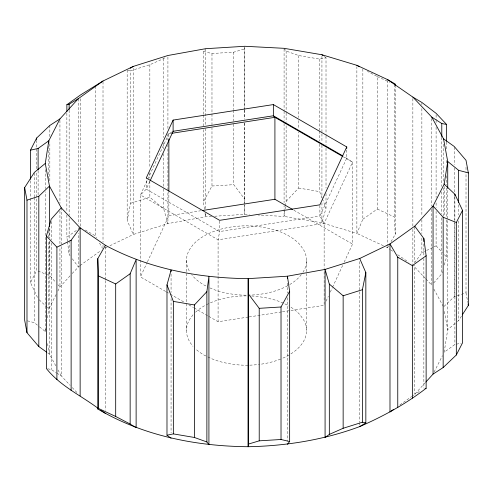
<?xml version="1.0" encoding="UTF-8"?>
<svg xmlns="http://www.w3.org/2000/svg" width="493" height="493" viewBox="0 0 493 493"><rect width="100%" height="100%" fill="white"/><g stroke="black" fill="none" stroke-linecap="round" stroke-linejoin="round"><path stroke-width="0.37" stroke-dasharray="2.46 1.85" d="M244.707 109.464L244.799 46.28M285.41 206.61L284.085 216.409L258.4 215.077M285.515 205.858L286.125 201.335L286.125 125.419M45.633 329.256L45.276 331.524L45.559 333.034M47.396 317.917L48.813 308.84L48.813 240.535M211.608 216.421L205.575 216.791L167.922 223.588L133.289 234.495L127.163 220.402L130.596 203.295L130.596 70.782L149.854 64.719L163.67 58.605L165.494 57.274M326.015 193.539L326.015 208.108L321.935 222.836L284.085 216.409L284.085 205.661M433.76 282.908L441.783 273.825L442.412 271.625M444.292 265.024L446.596 256.958L446.596 218.658M362.854 68.952L362.854 219.249L356.877 233.399L321.935 222.836L321.935 202.882M149.81 181.498L146.248 189.17L140.45 194.969L140.45 259.3M165.66 291.474L140.45 276.912L147.148 262.473M147.469 261.783L168.865 215.688L168.865 191.943M326.07 301.155L328.332 296.287M330.273 292.109L332.208 287.937M332.529 287.24L342.863 264.975M344.157 262.19L352.55 244.103L352.55 162.16L344.108 156.626M37.474 297.433L30.48 282.668L36.673 270.521L36.673 171.718M56.116 294.506L48.813 308.84L47.205 307.33M57.854 291.092L59.943 286.994L70.111 275.784M434.099 372.049L442.449 355.656M204.466 209.266L203.356 201.742L211.978 186.015L211.978 127.804M388.73 245.693L387.584 247.702L390.111 249.446M391.023 241.681L395.22 234.323L395.22 86.324M457.467 321.553L458.613 320.61L461.454 316.179M193.003 314.805L189.398 319.834A60.041 34.664 0 0 0 193.003 346.283M414.668 262.695L421.872 252.749L425.934 250.777M203.356 114.321L203.356 51.445L204.687 49.799M72.144 273.541L79.484 265.93M425.434 382.5L414.755 394.271L412.277 396.045M286.125 201.335L298.61 188.036L298.61 132.124M444.057 306.406L454.189 296.743L466.014 292.824L466.014 171.804M455.175 323.439L447.724 329.558L444.187 352.242L454.891 344.527L461.134 343.146M67.362 240.978L66.869 237.232L77.506 229.615M80.1 265.487L101.151 250.419M399.897 404.907L411.661 396.483M362.854 219.249L377.311 209.044L377.311 76.538L367.451 71.362M419.309 391.547L414.755 394.271L414.755 265.326M172.501 131.643L168.865 133.745L140.45 194.969L218.085 239.795L324.135 223.384L352.55 162.16L343.264 156.792M426.611 250.444L433.384 247.153M434.062 246.827L436.095 245.841L436.095 211.374M105.077 248.096L107.141 247.098M109.89 245.773L133.289 234.495L133.289 67.942M130.596 203.295L149.854 197.231L163.67 208.903L167.922 223.588L167.922 191.352M203.356 51.445L211.978 53.509L233.781 52.159L244.707 48.887M284.085 48.32L286.125 51.038L298.61 55.53L319.649 59.105L326.015 57.81L326.015 135.261M171.139 133.393L168.865 133.745L168.865 136.808M168.865 215.688L200.682 210.764M208.792 316.37L218.085 321.738L248.386 317.048M249.144 316.931L281.713 311.89M282.471 311.773L324.135 305.327L324.135 269.338M211.978 186.015L233.781 184.672L244.707 199.184L244.738 204.496M214.628 216.23L244.799 214.369L249.335 214.603M298.61 188.036L319.649 191.611L322.139 198.069M47.778 368.813L51.217 369.473L56.233 372.69M127.847 70.24L130.596 70.782M27.429 320.838L34.387 322.687L38.972 326.409M38.06 271.07L45.683 274.09M46.379 274.367L49.842 275.741L55.906 282.489M377.311 76.538L389.599 82.257M377.311 209.044L394.382 216.994L395.22 234.323M383.394 245.748L356.877 233.399L356.877 66.851M386.185 247.048L387.584 247.702L387.584 246.167M205.877 285.922L204.04 285.022A60.041 34.664 0 0 1 191.648 274.607M209.876 287.894C218.448 291.788 227.778 293.717 237.108 294.746A60.041 34.664 0 0 0 246.5 295.171M205.877 355.958L204.04 355.059A60.041 34.664 0 0 1 195.579 348.915M207.873 356.944C216.938 361.56 227.063 363.649 237.108 364.783A60.041 34.664 0 0 0 259.454 364.395M293.883 210.228L352.55 244.103M85.283 230.052L95.241 235.783L96.406 237.78M166.326 291.856L169.641 293.773M170.307 294.155L184.906 302.579M188.887 304.877L193.533 307.564M194.193 307.946L208.132 315.988M56.855 373.09L61.243 375.906L70.166 385.353M390.746 249.883L392.638 251.196M397.697 254.696L408.438 262.122M47.698 352.902L49.473 354.171L56.251 366.687M324.265 56.498L326.015 57.81M39.545 326.871L45.276 331.524L45.276 191.839M39.181 299.781L46.669 306.831M436.095 245.841L442.394 252.508M444.495 254.733L446.596 256.958M425.459 278.514L412.863 265.185L412.863 229.109M425.983 279.069L431.757 285.176L431.757 209.192M72.261 387.572L77.512 393.124M57.921 284.744L59.943 286.994L59.943 247.079M67.461 241.73L69.137 254.474L70.049 255.707M72.323 258.794L78.245 266.818L78.245 233.047M99.518 243.104L102.624 248.423M433.895 289.132L443.17 306.258M58.032 369.978L61.243 375.906L61.243 244.664M322.416 198.784L326.015 208.108M466.014 292.824L467.802 302.449M444.366 311.447L447.724 329.558L447.724 188.338M47.519 343.603L49.473 354.171L49.473 240.578M205.02 213.031L205.575 216.791L205.575 212.958M244.744 205.261L244.799 214.369L244.799 205.156M466.014 167.207L466.014 171.034M458.613 204.823L458.613 214.794M458.613 220.926L458.613 320.61M454.891 197.292L454.891 220.297M454.891 223.366L454.891 344.527M454.189 147.21L454.189 164.847M454.189 167.916L454.189 192.455M454.189 196.288L454.189 220.827M454.189 221.591L454.189 296.743M446.596 142.064L446.596 148.96M446.596 160.447L446.596 163.51M446.596 175.767L446.596 184.955M446.596 188.018L446.596 217.894M444.187 186.459L444.187 216.396M443.527 144.202L443.527 183.347M443.527 187.95L443.527 216.347M441.783 137.331L441.783 186.409M441.783 191.777L441.783 214.017M441.783 217.851L441.783 273.825M436.095 114.863L436.095 120.224M436.095 120.988L436.095 122.523M436.095 127.12L436.095 197.582M436.095 202.943L436.095 207.541M431.757 118.628L431.757 206.123M423.863 243.893L423.863 255.399M423.863 258.468L423.863 388.059M421.872 103.222L421.872 104.756M421.872 108.589L421.872 215.94M421.872 219.779L421.872 233.577M421.872 238.181L421.872 252.749M414.755 226.953L414.755 262.258M412.863 98.631L412.863 226.04M394.382 84.488L394.382 216.994M387.584 80.384L387.584 245.397M359.711 261.58L359.711 421.99M359.711 422.754L359.711 425.058M346.752 149.934L346.752 158.154L319.889 216.033L324.135 223.384L324.135 268.568M326.015 136.031L326.015 145.232M326.015 148.301L326.015 188.172M321.935 56.282L321.935 133.036M321.935 133.806L321.935 142.249M321.935 145.318L321.935 197.508M319.889 205.575L319.889 216.033L219.638 231.544L146.248 189.17L146.248 177.967M319.649 59.105L319.649 130.337M319.649 131.101L319.649 141.06M319.649 144.122L319.649 191.611M306.541 260.507L306.541 330.544M298.61 55.53L298.61 117.568M298.61 120.637L298.61 129.061M287.425 283.118L287.425 293.095M287.425 297.698L287.425 441.223M286.125 51.038L286.125 112.386M286.125 113.15L286.125 122.35M284.085 49.09L284.085 110.494M284.085 111.258L284.085 120.471M284.085 123.54L284.085 202.592M244.799 47.815L244.799 109.218M244.799 109.988L244.799 119.195M244.799 123.034L244.799 204.392M244.707 110.235L244.707 118.665M244.707 123.268L244.707 199.184M233.781 52.159L233.781 109.606M233.781 110.377L233.781 121.099M233.781 124.162L233.781 184.672M219.638 221.086L219.638 231.544L218.085 239.795L218.085 275.784M218.085 276.555L218.085 321.738M211.978 53.509L211.978 113.254M211.978 114.019L211.978 124.741M205.575 48.708L205.575 125.456M205.575 128.525L205.575 209.118M203.356 115.091L203.356 125.826M203.356 129.659L203.356 201.742M186.459 260.507L186.459 330.544M171.065 274.003L171.065 292.423M171.065 298.561L171.065 432.879M167.922 57.034L167.922 128.414M167.922 133.788L167.922 139.926M167.922 144.535L167.922 190.581M163.67 58.605L163.67 137.59M163.67 142.958L163.67 149.089M163.67 153.693L163.67 188.197M163.67 188.967L163.67 208.903M149.854 64.719L149.854 167.355M149.854 172.723L149.854 178.084M149.854 181.147L149.854 197.231M140.45 260.064L140.45 276.912M127.163 70.098L127.163 220.402M105.416 246.833L105.416 279.839M105.416 280.603L105.416 410.318M103.012 81.77L103.012 242.18M103.012 245.255L103.012 246.79M95.241 86.257L95.241 235.783M80.636 98.699L80.636 226.614M78.245 98.729L78.245 223.834M78.245 227.674L78.245 229.208M69.137 110.309L69.137 215.367M69.137 218.43L69.137 239.9M69.137 240.67L69.137 254.474M66.869 113.15L66.869 211.959M66.869 215.022L66.869 237.232M61.243 207.824L61.243 243.893M59.943 120.44L59.943 203.332M59.943 211.01L59.943 246.315M51.217 221.474L51.217 239.875M51.217 242.944L51.217 369.473M49.842 125.444L49.842 136.943M49.842 143.845L49.842 181.424M49.842 228.962L49.842 238.168M49.842 241.231L49.842 275.741M49.473 228.296L49.473 237.509M48.813 146.125L48.813 178.361M48.813 230.558L48.813 237.466M45.276 169.58L45.276 188.77M38.109 170.714L38.109 195.253M36.673 140.314L36.673 168.649M34.387 173.154L34.387 196.923M34.387 197.693L34.387 322.687M30.48 180.802L30.48 197.65M30.48 198.414L30.48 282.668M302.924 272.364A60.041 34.664 0 0 0 303.602 249.797L299.997 244.768A60.041 34.664 0 0 0 273.757 229.621L265.055 227.538L255.892 226.269A60.041 34.664 0 0 0 193.003 244.768L189.398 249.797A60.041 34.664 0 0 0 190.076 272.364M301.352 274.607A60.041 34.664 0 0 1 289.619 284.634M287.727 285.706A60.041 34.664 0 0 1 250.124 295.11M290.907 353.875A60.041 34.664 0 0 0 303.602 319.834L299.997 314.805A60.041 34.664 0 0 0 289.619 306.418M288.96 355.059A60.041 34.664 0 0 1 281.793 358.59M280.511 359.114A60.041 34.664 0 0 1 260.162 364.302M195.579 312.174A60.041 34.664 0 0 1 205.895 305.007M206.536 304.674A60.041 34.664 0 0 1 246.5 295.88M251.572 296.003A60.041 34.664 0 0 1 255.892 296.305L265.055 297.575L273.757 299.658A60.041 34.664 0 0 1 288.96 306.03"/><path stroke-width="0.74" d="M105.416 245.298C149.089 268.895 198.919 278.169 248.201 278.631L248.201 446.72C196.048 446.257 143.032 435.824 97.78 408.974L97.78 258.677L105.416 245.298L80.137 227.815L61.243 207.824L49.473 186.083L45.276 163.442L48.813 140.758L59.943 118.905L78.245 98.729L103.012 81.006L133.289 66.407L167.922 55.499L205.575 48.708L244.799 46.28L284.085 48.32L321.935 54.748L356.877 65.316L387.584 79.613L395.22 84.026L395.22 85.56M206.875 441.962L206.875 291.665L208.915 276.591L208.915 444.68L206.875 441.962L194.39 437.47L173.351 433.895L166.985 435.19L166.985 284.892L171.065 270.164L171.065 271.698M414.755 226.182L423.863 238.526L426.131 255.768L426.131 388.274C405.794 403.989 383.234 416.351 359.711 426.593C324.024 439.879 286.193 445.974 248.201 446.72L248.201 278.631L287.425 276.209L325.078 269.412L359.711 258.505L389.988 243.912L414.755 226.182L433.057 206.006L444.187 184.16L447.724 161.476L443.527 138.829L431.757 117.094L412.863 97.096L387.584 79.613M329.33 434.395L329.33 284.097L325.078 269.412L325.078 437.501L329.33 434.395L343.146 428.281L362.404 422.218L362.404 289.705L365.837 272.598L359.711 258.505M97.83 408.142C80.476 395.22 60.121 385.853 46.404 368.554L46.404 236.042L51.217 219.175L61.243 207.824M130.146 424.048L130.146 273.751L136.123 259.601L136.123 427.684L130.146 424.048L115.689 416.462L98.618 408.512L97.78 408.974M173.111 120.082L146.248 177.967L219.638 220.334L319.889 204.829L346.752 146.945L273.362 104.578L173.111 120.082L173.111 131.292L150.131 180.802M30.48 179.267L30.48 150.162L36.673 138.015L49.842 125.444L59.943 118.905M425.94 381.939L433.057 374.095L443.158 367.556L456.327 354.985L456.327 222.479L462.52 210.332L454.891 194.23L444.187 184.16M456.327 354.985L462.52 342.838L462.52 210.332M289.644 291.258L289.644 441.555L281.022 439.491L281.022 306.985L289.644 291.258L287.425 276.209L287.425 278.508M46.515 352.057L38.811 346.554L26.986 332.689L24.65 320.099L24.65 187.586L34.387 172.39L45.276 163.442M462.268 314.91L468.35 305.413L468.35 172.901L466.014 160.311L454.189 146.446L443.527 138.829M56.905 379.672L56.905 247.159L71.128 240.251L80.137 227.815L80.137 395.904M287.425 444.292L289.644 441.555M194.39 437.47L194.39 304.964L206.875 291.665M26.986 332.689L26.986 200.176L38.811 196.257L49.473 186.083L49.473 226.762M30.48 150.162L38.109 148.473L48.813 140.758L48.813 143.056M66.869 111.615L66.869 104.726L80.636 94.872L103.012 81.006M412.364 398.128L412.364 265.622L426.131 255.768M393.704 409.338L389.988 411.994L389.988 243.912L397.759 257.217L412.364 265.622M115.689 416.462L115.689 283.956L130.146 273.751M130.226 68.256L133.289 66.407M359.711 426.593L365.837 422.902L365.837 272.598M66.869 104.726L69.137 104.177L78.245 98.729M329.33 284.097L343.146 295.769L362.404 289.705M248.293 444.113L259.219 440.841L281.022 439.491M424.997 388.552L426.131 388.274M173.111 131.292L273.362 115.781L342.783 155.862M171.897 133.276L274.915 117.334L342.598 156.41M202.198 210.529L274.915 199.277L292.552 209.457M248.293 293.816L259.219 308.328L281.022 306.985M166.985 284.892L173.351 301.389L194.39 304.964M431.757 117.094L441.783 123.527L446.596 124.446L446.596 141.3M362.404 422.218L365.837 422.902M447.724 188.338L447.724 161.476L458.613 170.313L468.35 172.901M433.057 374.095L433.057 206.006L443.158 217.259L456.327 222.479M97.78 258.677L98.618 276.006L115.689 283.956M412.863 97.096L421.872 102.452L436.095 113.328L446.596 124.446M356.877 65.316L359.268 66.771M100.991 410.324L105.416 413.387M321.935 54.748L323.1 55.623M166.985 435.19L171.065 438.252M46.404 236.042L56.905 247.159M468.073 303.928L468.35 305.413M24.65 187.586L26.986 200.176M458.613 170.313L458.613 202.524M454.891 194.23L454.891 195.758M443.158 217.259L443.158 367.556M441.783 123.527L441.783 136.567M423.863 238.526L423.863 241.595M397.759 257.217L397.759 407.514M346.752 146.945L346.752 148.442M343.146 295.769L343.146 428.281M274.915 199.277L274.915 117.334L273.362 115.781L273.362 104.578M259.219 308.328L259.219 440.841M173.351 301.389L173.351 433.895M168.865 139.106L168.865 191.179M98.618 276.006L98.618 408.512M71.128 240.251L71.128 390.548M69.137 104.177L69.137 109.545M38.811 196.257L38.811 346.554M38.109 148.473L38.109 169.949M36.673 138.015L36.673 139.544"/></g></svg>
